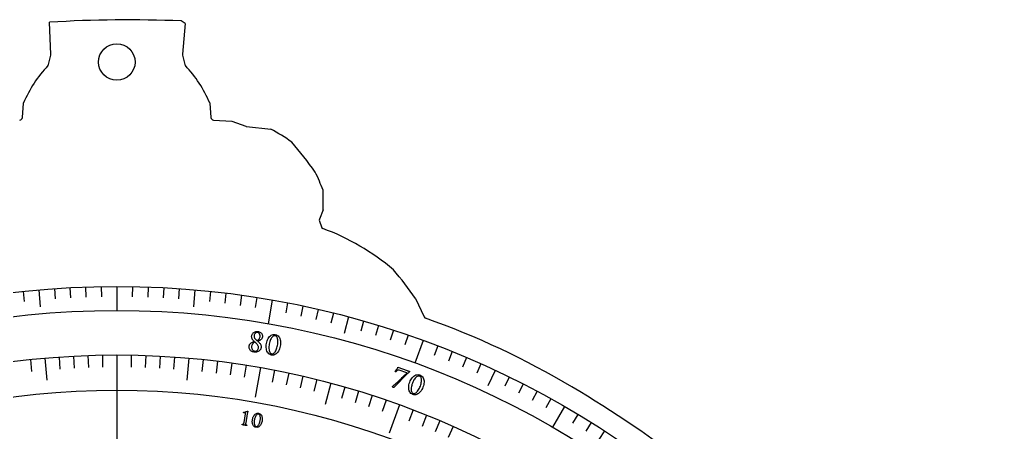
# Model space of a CAD drawing. Header units: millimetres. Extents: x -50 to 50, y -50 to 64.
# Drawn here: x -5.3 to 49, y 41 to 63.6 of the extents above; entities that cross this region are included whole.
import ezdxf

# ---------------------------------------------------------------- set-up
doc = ezdxf.new("R2010")
doc.units = ezdxf.units.MM
for name, color, linetype in [('CUT_INNER', 6, 'Continuous'), ('CUT_OUTER', 1, 'Continuous'), ('ENGRAVE', 7, 'Continuous'), ('ENGRAVE_FINE', 8, 'Continuous'), ('TEXT', 5, 'Continuous')]:
    doc.layers.add(name, color=color, linetype=linetype)

msp = doc.modelspace()

# ---------------------------------------------------------------- linework, layer by layer
at = {"layer": 'CUT_INNER'}
msp.add_circle((0, 61.278), 1, dxfattribs=at)
at = {"layer": 'CUT_OUTER'}
for points in [[(-3.6104, 61.6965), (-3.6804, 63.4528), (-3.6803, 63.4563)], [(3.7318, 63.3854), (3.7317, 63.3819), (3.5911, 61.6998)], [(-3.7442, 61.1356), (-3.6147, 61.6541)], [(3.5951, 61.6508), (3.7242, 61.1356)], [(-5.1675, 58.2411), (-5.1063, 59.0336), (-5.1058, 59.0374)], [(5.0858, 59.0374), (5.0863, 59.0336), (5.147, 58.2411)], [(5.2873, 58.1029), (6.2939, 58.0402), (6.2975, 58.0398), (6.3009, 58.0388), (7.0642, 57.7613), (7.0818, 57.7561), (7.0998, 57.7531), (8.4321, 57.6129), (8.4355, 57.6124)], [(11.2864, 53.1935), (11.2853, 53.1904), (11.0916, 52.6727)], [(11.0898, 52.5727), (11.1955, 52.2555)], [(16.3468, 48.3469), (16.3488, 48.3432), (16.8209, 47.3318)]]:
    msp.add_lwpolyline(points, dxfattribs=at)
for centre, radius, start, end in [((0.6325, -8.3625), 71.9482, 87.701546, 93.436538), ((2.215, 61.3392), 2.5471, 53.45227, 59.23461), ((-3.7602, 61.6905), 0.15, 345.97557, 2.28226), ((3.7406, 61.6873), 0.15, 175.22111, 194.07168), ((1.2967, 56.3112), 6.9588, 136.74956, 156.93521), ((-3.8898, 61.172), 0.15, 321.8339, 345.97557), ((3.8697, 61.172), 0.15, 194.07168, 218.1661), ((-1.3092, 56.3161), 6.95, 23.05169, 43.26379), ((-5.317, 58.2526), 0.15, 273.56382, 355.58711), ((5.2966, 58.2526), 0.15, 184.38215, 266.43774), ((1.1094, 44.625), 14.9111, 55.40342, 60.57318), ((-8.5848, 41.3616), 23.9005, 35.55804, 40.5493), ((-0.4996, 49.8051), 12.6006, 20.71645, 25.65446), ((0.7596, 53.7276), 10.5403, 357.09565, 2.90875), ((11.2321, 52.6201), 0.15, 159.48249, 198.43495), ((11.3378, 52.3029), 0.15, 198.43495, 244.13095), ((6.9095, 40.2492), 12.6921, 49.6008, 69.89472), ((-0.7512, 36.3891), 20.8646, 34.96773, 40.41101), ((16.9568, 47.3952), 0.15, 205.02276, 248.1972), ((2.5383, 6.2715), 43.4283, 59.00538, 70.68726), ((-2.0607, -2.9024), 53.6663, 51.34703, 59.84011)]:
    msp.add_arc(centre, radius, start, end, dxfattribs=at)
at = {"layer": 'ENGRAVE'}
for points in [[(0, 49), (0, 47.6875)], [(-4.2706, 48.8135), (-4.1889, 47.8796)], [(4.2706, 48.8135), (4.1889, 47.8796)], [(8.5088, 48.2556), (8.2808, 46.963)], [(12.6821, 47.3304), (12.4395, 46.4248)], [(16.759, 46.0449), (16.3101, 44.8116)], [(-3.9438, 45.0778), (-3.8383, 43.8724)], [(0, 45.25), (0, 39.75)], [(3.9438, 45.0778), (3.8383, 43.8724)], [(7.8576, 44.5626), (7.5711, 42.9376)], [(20.7083, 44.4091), (20.3121, 43.5594)], [(11.7116, 43.7081), (11.3984, 42.5394)], [(15.4764, 42.5211), (14.9121, 40.9706)], [(24.5, 42.4352), (23.8438, 41.2986)]]:
    msp.add_lwpolyline(points, dxfattribs=at)
for radius in [49, 49, 47.6875, 45.25, 45.25, 43.325]:
    msp.add_circle((0, 0), radius, dxfattribs=at)
at = {"layer": 'ENGRAVE_FINE'}
for points in [[(-3.4181, 48.8806), (-3.3788, 48.3195)], [(-2.5645, 48.9328), (-2.535, 48.3711)], [(-1.7101, 48.9702), (-1.6904, 48.408)], [(-0.8552, 48.9925), (-0.8454, 48.4301)], [(0.8552, 48.9925), (0.8454, 48.4301)], [(1.7101, 48.9702), (1.6904, 48.408)], [(2.5645, 48.9328), (2.535, 48.3711)], [(3.4181, 48.8806), (3.3788, 48.3195)], [(-5.1219, 48.7316), (-5.0631, 48.1722)], [(5.1219, 48.7316), (5.0631, 48.1722)], [(5.9716, 48.6348), (5.903, 48.0765)], [(6.8195, 48.5231), (6.7412, 47.9661)], [(7.6653, 48.3967), (7.5773, 47.8412)], [(9.3496, 48.0997), (9.2423, 47.5476)], [(10.1877, 47.9292), (10.0707, 47.379)], [(11.0226, 47.7441), (10.8961, 47.1961)], [(11.8542, 47.5445), (11.7181, 46.9987)], [(13.5062, 47.1018), (13.3512, 46.5611)], [(14.3262, 46.8589), (14.1618, 46.321)], [(15.1418, 46.6018), (14.968, 46.0668)], [(15.9528, 46.3304), (15.7697, 45.7986)], [(17.56, 45.7454), (17.3584, 45.2203)], [(-3.1565, 45.1398), (-3.1104, 44.4814)], [(-2.3682, 45.188), (-2.3337, 44.5289)], [(-1.5792, 45.2224), (-1.5562, 44.5628)], [(-0.7897, 45.2431), (-0.7782, 44.5832)], [(0.7897, 45.2431), (0.7782, 44.5832)], [(1.5792, 45.2224), (1.5562, 44.5628)], [(2.3682, 45.188), (2.3337, 44.5289)], [(3.1565, 45.1398), (3.1104, 44.4814)], [(18.3557, 45.432), (18.145, 44.9105)], [(19.1458, 45.1047), (18.926, 44.587)], [(-4.7299, 45.0021), (-4.6609, 44.3457)], [(4.7299, 45.0021), (4.6609, 44.3457)], [(5.5146, 44.9127), (5.4342, 44.2576)], [(6.2976, 44.8096), (6.2057, 44.1561)], [(7.0787, 44.6929), (6.9754, 44.041)], [(19.9301, 44.7637), (19.7013, 44.2499)], [(8.6341, 44.4186), (8.5082, 43.7708)], [(9.408, 44.2612), (9.2708, 43.6156)], [(10.179, 44.0902), (10.0306, 43.4472)], [(21.4802, 44.0409), (21.2336, 43.5353)], [(10.947, 43.9059), (10.7873, 43.2655)], [(12.4726, 43.4971), (12.2907, 42.8627)], [(22.2455, 43.6593), (21.9902, 43.1581)], [(13.2298, 43.2728), (13.0369, 42.6416)], [(13.983, 43.0353), (13.7791, 42.4076)], [(23.0041, 43.2644), (22.74, 42.7678)], [(14.732, 42.7847), (14.5171, 42.1607)], [(23.7557, 42.8564), (23.483, 42.3644)], [(16.2161, 42.2445), (15.9796, 41.6284)], [(16.9509, 41.9551), (16.7037, 41.3431)], [(25.2369, 42.0012), (24.9472, 41.519)], [(17.6806, 41.6528), (17.4227, 41.0453)], [(18.4048, 41.3379), (18.1364, 40.735)], [(25.966, 41.5544), (25.668, 41.0773)], [(26.6873, 41.0949), (26.381, 40.6231)]]:
    msp.add_lwpolyline(points, dxfattribs=at)
at = {"layer": 'TEXT'}
for points in [[(7.7189, 46.5377), (7.7576, 46.5293), (7.7939, 46.5174), (7.828, 46.5019), (7.8596, 46.4829), (7.8882, 46.4608), (7.9128, 46.4359), (7.9336, 46.4082), (7.9506, 46.3777), (7.9628, 46.3446), (7.9695, 46.3094), (7.9707, 46.2718), (7.9664, 46.232), (7.9587, 46.1996), (7.9474, 46.1702), (7.9324, 46.1437), (7.9138, 46.1201), (7.8927, 46.0989), (7.8702, 46.0799), (7.8463, 46.0629), (7.8211, 46.0479), (7.7956, 46.0346), (7.7709, 46.0225), (7.747, 46.0117), (7.7239, 46.002), (7.7189, 46.0008), (7.7169, 45.9986), (7.718, 45.9955), (7.7222, 45.9913), (7.7464, 45.9715), (7.7701, 45.9494), (7.7933, 45.9251), (7.816, 45.8985), (7.8372, 45.8704), (7.8559, 45.8413), (7.8721, 45.8113), (7.8858, 45.7803), (7.896, 45.7488), (7.9018, 45.7175), (7.9031, 45.6862), (7.8999, 45.655), (7.8897, 45.613), (7.8741, 45.5742), (7.8531, 45.5387), (7.8267, 45.5063), (7.7962, 45.4777), (7.7627, 45.4534), (7.7262, 45.4333), (7.6868, 45.4175), (7.6455, 45.4064), (7.6036, 45.4006), (7.5612, 45.3999), (7.5182, 45.4045), (7.473, 45.4143), (7.431, 45.428), (7.3923, 45.4458), (7.3568, 45.4675), (7.3252, 45.4928), (7.2983, 45.5209), (7.276, 45.5519), (7.2584, 45.5858), (7.2458, 45.622), (7.2387, 45.6598), (7.2371, 45.6993), (7.241, 45.7404), (7.247, 45.768), (7.2559, 45.7938), (7.2677, 45.8178), (7.2824, 45.8399), (7.2993, 45.8603), (7.3175, 45.8791), (7.3371, 45.8963), (7.358, 45.912), (7.3796, 45.9261), (7.4011, 45.9389), (7.4225, 45.9503), (7.4439, 45.9603), (7.4642, 45.9693), (7.4827, 45.9774), (7.4993, 45.9846), (7.5141, 45.991), (7.5172, 45.9931), (7.5185, 45.9953), (7.5179, 45.9976), (7.5156, 45.9999), (7.4992, 46.0148), (7.4824, 46.0321), (7.4652, 46.0519), (7.4475, 46.0741), (7.4306, 46.0983), (7.4155, 46.1239), (7.4022, 46.1509), (7.3907, 46.1793), (7.3821, 46.2088), (7.3774, 46.2391), (7.3767, 46.2701), (7.3798, 46.3018), (7.3882, 46.3382), (7.4015, 46.3724), (7.4197, 46.4045), (7.4427, 46.4344), (7.4696, 46.4615), (7.4993, 46.485), (7.5319, 46.505), (7.5673, 46.5214), (7.6043, 46.5333), (7.642, 46.5401), (7.6801, 46.5415), (7.7189, 46.5377)], [(7.6998, 46.4786), (7.6687, 46.48), (7.6388, 46.474), (7.6101, 46.4604), (7.5827, 46.4392), (7.5584, 46.4125), (7.5393, 46.3822), (7.5253, 46.3484), (7.5164, 46.3109), (7.5132, 46.2789), (7.5144, 46.2488), (7.5199, 46.2206), (7.5298, 46.1944), (7.5427, 46.17), (7.5574, 46.1475), (7.574, 46.1269), (7.5923, 46.1082), (7.6109, 46.091), (7.6283, 46.0752), (7.6446, 46.0607), (7.6597, 46.0476), (7.6616, 46.0465), (7.6639, 46.0455), (7.6668, 46.0447), (7.6701, 46.044), (7.6709, 46.0439), (7.6715, 46.0438), (7.6718, 46.0437), (7.6719, 46.0437), (7.6745, 46.0434), (7.6769, 46.0433), (7.6792, 46.0435), (7.6812, 46.044), (7.7099, 46.0586), (7.7364, 46.076), (7.7605, 46.096), (7.7823, 46.1186), (7.8012, 46.144), (7.8164, 46.1724), (7.8279, 46.2036), (7.8358, 46.2378), (7.8388, 46.2636), (7.8392, 46.2895), (7.8369, 46.3153), (7.8319, 46.3411), (7.8244, 46.366), (7.8143, 46.3894), (7.8017, 46.4111), (7.7867, 46.4311), (7.769, 46.4485), (7.7487, 46.4622), (7.7256, 46.4722), (7.6998, 46.4786)], [(8.6718, 46.3659), (8.7308, 46.3499), (8.7831, 46.3251), (8.8287, 46.2918), (8.8675, 46.2497), (8.8998, 46.2007), (8.9255, 46.1464), (8.9448, 46.0867), (8.9577, 46.0217), (8.9642, 45.953), (8.9647, 45.8825), (8.959, 45.81), (8.9473, 45.7356), (8.9301, 45.6623), (8.9079, 45.5931), (8.8808, 45.5279), (8.8488, 45.4668), (8.8124, 45.4113), (8.7724, 45.363), (8.7287, 45.3217), (8.6812, 45.2876), (8.6306, 45.2623), (8.5774, 45.2474), (8.5215, 45.243), (8.4629, 45.249), (8.4076, 45.2643), (8.3581, 45.2884), (8.3142, 45.3215), (8.276, 45.3634), (8.2437, 45.4124), (8.2174, 45.4668), (8.1971, 45.5264), (8.1828, 45.5914), (8.1747, 45.66), (8.1726, 45.7306), (8.1768, 45.8032), (8.1872, 45.8778), (8.2032, 45.9514), (8.2243, 46.021), (8.2505, 46.0865), (8.2818, 46.1481), (8.3177, 46.204), (8.3578, 46.2526), (8.4019, 46.2939), (8.4501, 46.3278), (8.5017, 46.3529), (8.5559, 46.3677), (8.6126, 46.372), (8.6718, 46.3659)], [(8.6689, 46.3002), (8.6324, 46.3028), (8.597, 46.2964), (8.5627, 46.2813), (8.5294, 46.2573), (8.4977, 46.2257), (8.4681, 46.188), (8.4404, 46.144), (8.4148, 46.0937), (8.3918, 46.0385), (8.3718, 45.9795), (8.3548, 45.9167), (8.3408, 45.8501), (8.3306, 45.7837), (8.3244, 45.7193), (8.3223, 45.6571), (8.3242, 45.597), (8.3298, 45.5406), (8.3391, 45.4894), (8.3518, 45.4434), (8.3682, 45.4025), (8.388, 45.3683), (8.4112, 45.3422), (8.4378, 45.3242), (8.4678, 45.3142), (8.5058, 45.3116), (8.5421, 45.3182), (8.5768, 45.334), (8.6098, 45.3592), (8.6409, 45.3921), (8.67, 45.4314), (8.697, 45.477), (8.722, 45.529), (8.7445, 45.5857), (8.7644, 45.6455), (8.7814, 45.7083), (8.7958, 45.7742), (8.8068, 45.8411), (8.8138, 45.9053), (8.8166, 45.9667), (8.8152, 46.0253), (8.8099, 46.08), (8.8007, 46.1296), (8.7878, 46.1743), (8.7711, 46.2139), (8.7508, 46.2471), (8.7269, 46.2726), (8.6996, 46.2903), (8.6689, 46.3002)], [(7.5321, 45.4663), (7.573, 45.4629), (7.6107, 45.4669), (7.6452, 45.4783), (7.6765, 45.4971), (7.7035, 45.5222), (7.7249, 45.5526), (7.7407, 45.5883), (7.7509, 45.6292), (7.7535, 45.6559), (7.7522, 45.6824), (7.7469, 45.7088), (7.7377, 45.735), (7.7258, 45.7606), (7.7123, 45.7851), (7.6972, 45.8085), (7.6805, 45.8307), (7.6632, 45.8515), (7.6463, 45.8706), (7.6298, 45.8878), (7.6136, 45.9032), (7.5992, 45.9164), (7.5877, 45.9268), (7.5791, 45.9343), (7.5736, 45.9391), (7.5705, 45.9413), (7.5678, 45.9428), (7.5654, 45.9439), (7.5635, 45.9445), (7.561, 45.9448), (7.5589, 45.9448), (7.5573, 45.9445), (7.556, 45.9439), (7.5189, 45.9263), (7.4863, 45.9063), (7.4583, 45.884), (7.4348, 45.8593), (7.4155, 45.8315), (7.3997, 45.7996), (7.3876, 45.7637), (7.379, 45.7238), (7.3753, 45.6891), (7.3755, 45.6564), (7.3796, 45.6257), (7.3877, 45.597), (7.399, 45.5707), (7.4126, 45.547), (7.4286, 45.526), (7.447, 45.5078), (7.4669, 45.4925), (7.4878, 45.4805), (7.5095, 45.4718), (7.5321, 45.4663)], [(15.8966, 44.3951), (15.9134, 44.3893), (15.931, 44.3835), (15.9493, 44.3779), (15.9684, 44.3723), (15.9858, 44.3672), (15.9993, 44.3633), (16.0088, 44.3604), (16.0142, 44.3586), (16.0184, 44.356), (16.0206, 44.352), (16.0208, 44.3465), (16.0191, 44.3396), (16.0147, 44.3306), (16.0079, 44.3208), (15.9985, 44.3101), (15.9867, 44.2985), (15.9733, 44.2862), (15.9596, 44.2734), (15.9455, 44.2602), (15.9309, 44.2465), (15.1606, 43.4674), (15.1568, 43.4662), (15.1525, 43.4659), (15.1475, 43.4666), (15.1419, 43.4682), (15.1322, 43.4722), (15.1219, 43.4777), (15.111, 43.4848), (15.0994, 43.4935), (15.0892, 43.5024), (15.0825, 43.5105), (15.0794, 43.5178), (15.0797, 43.5242), (15.1132, 43.5508), (15.1491, 43.5804), (15.1872, 43.6131), (15.2276, 43.6487), (15.2696, 43.6864), (15.3124, 43.7253), (15.356, 43.7653), (15.4005, 43.8064), (15.4449, 43.8479), (15.4887, 43.8893), (15.5317, 43.9303), (15.574, 43.9712), (15.6149, 44.011), (15.6537, 44.0491), (15.6905, 44.0853), (15.7253, 44.1197), (15.7573, 44.1515), (15.7861, 44.18), (15.8114, 44.2051), (15.8334, 44.2269), (15.8512, 44.2444), (15.8639, 44.257), (15.8715, 44.2645), (15.874, 44.267), (15.4457, 44.4183), (15.4214, 44.4245), (15.3989, 44.4259), (15.378, 44.4224), (15.3589, 44.4139), (15.3403, 44.4007), (15.321, 44.3826), (15.301, 44.3598), (15.2803, 44.3321), (15.2769, 44.3283), (15.2717, 44.3265), (15.2647, 44.3268), (15.2561, 44.329), (15.2532, 44.3303), (15.2497, 44.3322), (15.2456, 44.3348), (15.2409, 44.3381), (15.2362, 44.3416), (15.2323, 44.3448), (15.2292, 44.3478), (15.2268, 44.3505), (15.2497, 44.3811), (15.2723, 44.412), (15.2948, 44.4434), (15.3171, 44.4752), (15.3378, 44.5055), (15.3559, 44.5323), (15.3711, 44.5556), (15.3837, 44.5755)], [(16.5914, 44.1556), (16.6467, 44.1296), (16.6939, 44.0962), (16.733, 44.0554), (16.764, 44.0073), (16.7872, 43.9534), (16.8032, 43.8954), (16.8118, 43.8333), (16.8132, 43.767), (16.8077, 43.6983), (16.7959, 43.6287), (16.7778, 43.5583), (16.7533, 43.4871), (16.7236, 43.4179), (16.6897, 43.3536), (16.6517, 43.2941), (16.6096, 43.2395), (16.5642, 43.1912), (16.5163, 43.1505), (16.4661, 43.1175), (16.4135, 43.0921), (16.3592, 43.076), (16.3042, 43.0705), (16.2484, 43.0759), (16.1918, 43.092), (16.14, 43.1166), (16.0954, 43.149), (16.0579, 43.1892), (16.0276, 43.2371), (16.0042, 43.291), (15.9877, 43.3491), (15.9781, 43.4114), (15.9754, 43.4778), (15.9792, 43.5468), (15.9895, 43.6167), (16.0062, 43.6875), (16.0294, 43.7591), (16.058, 43.8288), (16.0908, 43.8937), (16.128, 43.9537), (16.1695, 44.0089), (16.2146, 44.0577), (16.2625, 44.0986), (16.3131, 44.1316), (16.3665, 44.1567), (16.4216, 44.1724), (16.4775, 44.1775), (16.5341, 44.1719), (16.5914, 44.1556)], [(16.5772, 44.0915), (16.5417, 44.1003), (16.5057, 44.1002), (16.4693, 44.0912), (16.4323, 44.0734), (16.3956, 44.0478), (16.3599, 44.0158), (16.325, 43.9773), (16.2911, 43.9322), (16.2588, 43.8818), (16.2288, 43.8272), (16.2012, 43.7683), (16.1759, 43.7052), (16.1543, 43.6415), (16.137, 43.5792), (16.1241, 43.5183), (16.1155, 43.4588), (16.1113, 43.4023), (16.1115, 43.3502), (16.1161, 43.3027), (16.1251, 43.2596), (16.1387, 43.2225), (16.157, 43.1928), (16.1801, 43.1704), (16.2079, 43.1554), (16.2449, 43.1462), (16.2818, 43.1464), (16.3187, 43.156), (16.3555, 43.175), (16.3919, 43.202), (16.4274, 43.2356), (16.4619, 43.2759), (16.4955, 43.3228), (16.5276, 43.3747), (16.5575, 43.4301), (16.5852, 43.4891), (16.6108, 43.5514), (16.6333, 43.6154), (16.6512, 43.6774), (16.6646, 43.7373), (16.6735, 43.7953), (16.6777, 43.8501), (16.6774, 43.9006), (16.6724, 43.9468), (16.6628, 43.9887), (16.6485, 44.025), (16.6295, 44.0542), (16.6057, 44.0764), (16.5772, 44.0915)], [(6.9611, 41.5553), (7.0422, 42.0391), (7.0438, 42.0511), (7.0444, 42.0611), (7.044, 42.0693), (7.0426, 42.0756), (7.04, 42.0804), (7.0362, 42.0842), (7.0312, 42.0869), (7.025, 42.0886), (7.0172, 42.0893), (7.0073, 42.0892), (6.9954, 42.0882), (6.9814, 42.0864), (6.9673, 42.0842), (6.9549, 42.0821), (6.9444, 42.0802), (6.9356, 42.0783), (6.9314, 42.0836), (6.9288, 42.0891), (6.9276, 42.0949), (6.9278, 42.1009), (6.9279, 42.101), (6.9279, 42.1012), (6.928, 42.1016), (6.928, 42.1022), (6.9286, 42.1044), (6.9293, 42.106), (6.9303, 42.1072), (6.9315, 42.1079), (6.958, 42.1149), (6.9843, 42.122), (7.0103, 42.1292), (7.0362, 42.1365), (7.0609, 42.1435), (7.0834, 42.1498), (7.1037, 42.1555), (7.1218, 42.1605), (7.1368, 42.1646), (7.1477, 42.1675), (7.1545, 42.1691), (7.1572, 42.1696), (7.1596, 42.1692), (7.1624, 42.1683), (7.1646, 42.1665), (7.1661, 42.1639), (7.1671, 42.1604), (7.1676, 42.1567), (7.1681, 42.1533), (7.1685, 42.1502), (7.1687, 42.1475), (7.1681, 42.1457), (7.1662, 42.1402), (7.1631, 42.1311), (7.1587, 42.1184), (7.1537, 42.1022), (7.1488, 42.0827), (7.144, 42.06), (7.1392, 42.0341), (7.0552, 41.5395), (7.053, 41.5262), (7.051, 41.5134), (7.0491, 41.5011), (7.0473, 41.4891), (7.046, 41.478), (7.0454, 41.4677), (7.0455, 41.4585), (7.0464, 41.4503), (7.0479, 41.4469), (7.0512, 41.4435), (7.0561, 41.4399), (7.0628, 41.4361), (7.0704, 41.4325), (7.0784, 41.4292), (7.0866, 41.4263), (7.0951, 41.4237), (7.1032, 41.4215), (7.11, 41.4197), (7.1155, 41.4184), (7.1198, 41.4175), (7.1209, 41.4144), (7.1215, 41.4103), (7.1216, 41.4054), (7.1211, 41.3997), (7.1201, 41.394), (7.1185, 41.3894), (7.1165, 41.3858), (7.1139, 41.3833), (7.0962, 41.3875), (7.0793, 41.3916), (7.0631, 41.3954), (7.0477, 41.399), (7.0323, 41.4025), (7.0162, 41.4058), (6.9996, 41.4089), (6.9822, 41.412), (6.9655, 41.4147), (6.9496, 41.417), (6.9343, 41.419), (6.9198, 41.4206), (6.9051, 41.4221), (6.8893, 41.4236), (6.8724, 41.4253), (6.8545, 41.427), (6.8529, 41.4303), (6.8521, 41.4344), (6.8522, 41.4392), (6.8531, 41.4449), (6.8545, 41.4505), (6.8562, 41.4551), (6.8581, 41.4587), (6.8602, 41.4613), (6.8645, 41.4607), (6.8702, 41.4602), (6.8771, 41.4596), (6.8855, 41.459), (6.8944, 41.4587), (6.9031, 41.4588), (6.9117, 41.4593), (6.9201, 41.4602), (6.9276, 41.4615), (6.9332, 41.4634), (6.937, 41.4656), (6.939, 41.4684), (6.9426, 41.4759), (6.9458, 41.4845), (6.9488, 41.4944), (6.9515, 41.5053), (6.954, 41.5171), (6.9565, 41.5293), (6.9588, 41.5421), (6.9611, 41.5553)], [(7.7565, 42.0623), (7.7969, 42.0514), (7.8328, 42.0345), (7.864, 42.0117), (7.8907, 41.983), (7.9129, 41.9494), (7.9307, 41.9121), (7.9441, 41.8711), (7.953, 41.8264), (7.9577, 41.7793), (7.9582, 41.7308), (7.9546, 41.681), (7.9467, 41.6298), (7.9351, 41.5793), (7.9201, 41.5317), (7.9017, 41.4868), (7.8798, 41.4447), (7.855, 41.4064), (7.8276, 41.3731), (7.7976, 41.3446), (7.765, 41.321), (7.7303, 41.3035), (7.6937, 41.2932), (7.6552, 41.29), (7.6148, 41.294), (7.5767, 41.3045), (7.5426, 41.321), (7.5123, 41.3437), (7.486, 41.3725), (7.4636, 41.4062), (7.4455, 41.4435), (7.4315, 41.4845), (7.4216, 41.5292), (7.416, 41.5764), (7.4146, 41.6249), (7.4174, 41.6748), (7.4245, 41.7261), (7.4355, 41.7767), (7.45, 41.8245), (7.4679, 41.8696), (7.4894, 41.912), (7.514, 41.9504), (7.5414, 41.9839), (7.5717, 42.0123), (7.6047, 42.0357), (7.64, 42.053), (7.6771, 42.0633), (7.7159, 42.0663), (7.7565, 42.0623)], [(7.7546, 42.0172), (7.7296, 42.0188), (7.7054, 42.0144), (7.6818, 42.0039), (7.6591, 41.9873), (7.6374, 41.9656), (7.6171, 41.9396), (7.5982, 41.9093), (7.5806, 41.8747), (7.5649, 41.8367), (7.5512, 41.7961), (7.5396, 41.7529), (7.53, 41.7072), (7.5231, 41.6615), (7.5189, 41.6172), (7.5174, 41.5745), (7.5188, 41.5332), (7.5228, 41.4944), (7.5292, 41.4592), (7.538, 41.4275), (7.5493, 41.3995), (7.563, 41.376), (7.579, 41.3581), (7.5974, 41.3457), (7.6181, 41.3389), (7.6442, 41.3372), (7.6692, 41.3418), (7.693, 41.3527), (7.7157, 41.3701), (7.7371, 41.3928), (7.757, 41.4198), (7.7754, 41.4513), (7.7925, 41.4871), (7.8078, 41.5262), (7.8213, 41.5673), (7.8329, 41.6105), (7.8426, 41.6559), (7.85, 41.7019), (7.8546, 41.746), (7.8564, 41.7882), (7.8553, 41.8285), (7.8515, 41.8661), (7.8452, 41.9002), (7.8362, 41.9309), (7.8247, 41.958), (7.8107, 41.9808), (7.7944, 41.9983), (7.7756, 42.0104), (7.7546, 42.0172)]]:
    msp.add_lwpolyline(points, close=True, dxfattribs=at)

doc.saveas('drawing.dxf')
